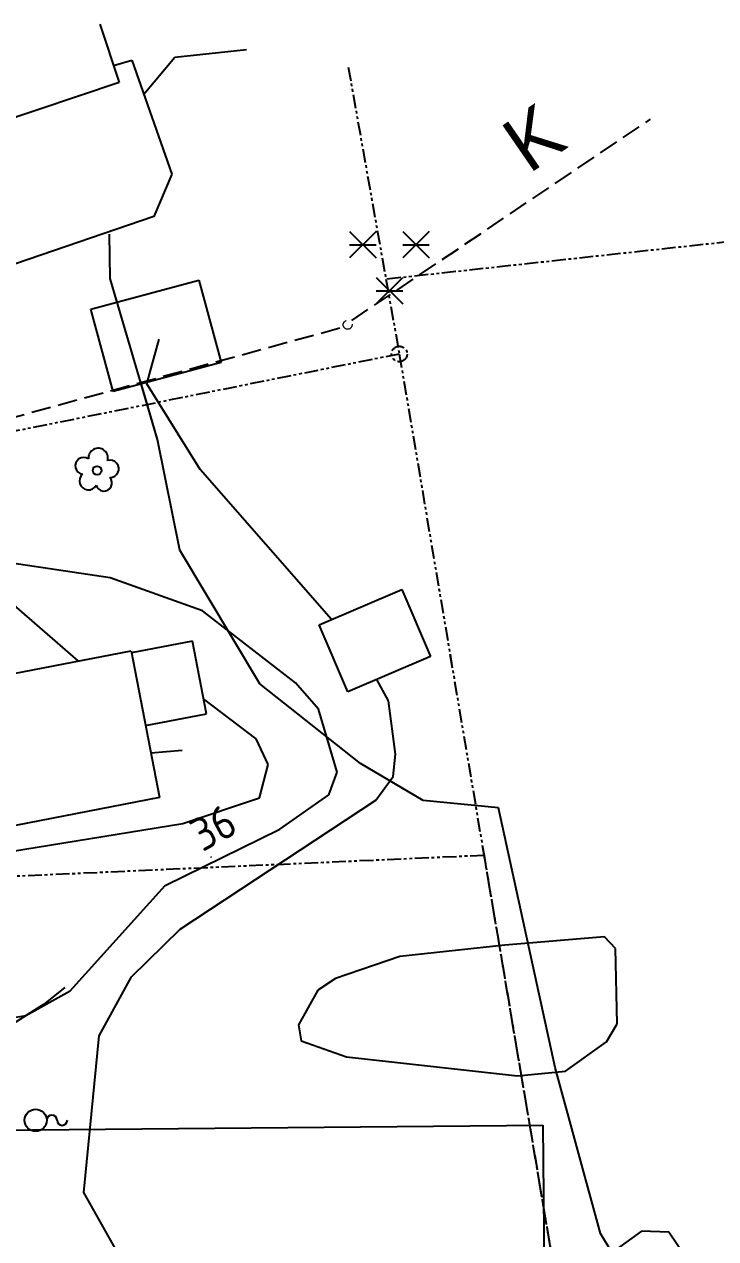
# Model space of a CAD drawing. Header units: metres. Extents: x 139929 to 142176, y 6401995 to 6404420.
# Drawn here: x 140498.6 to 140529.9, y 6402419.1 to 6402473.9 of the extents above; entities that cross this region are included whole.
import ezdxf
from ezdxf.enums import TextEntityAlignment as Align

# ---------------------------------------------------------------- set-up
doc = ezdxf.new("R2010")
doc.units = ezdxf.units.M
doc.header["$LTSCALE"] = 0.5
doc.linetypes.add('DGN Style 3', pattern=[2.464518, 1.76037, -0.704148])
doc.linetypes.add('PHANTOM', pattern=[2.5, 1.25, -0.25, 0.25, -0.25, 0.25, -0.25])
doc.layers.get('0').update_dxf_attribs({"color": 1})
doc.layers.add('LM_GRÄNSPUNKT_TEXT_NY', color=94, linetype='Continuous', lineweight=25)
doc.layers.add('TE_OSAKERT_LAGE', color=254, linetype='Continuous', lineweight=0)
for name, color, linetype in [('M-BEF-BYGGNAD', 3, 'Continuous'), ('M-BEF-KÄLLA', 7, 'Continuous'), ('M-BEF-MARKLINJE', 4, 'Continuous'), ('M-BEF-MUR', 4, 'Continuous'), ('M-BEF-NIVÅKURVA-PRIMÄR-0.5M', 12, 'Continuous'), ('M-BEF-NIVÅKURVA-PRIMÄR-1.0M', 12, 'Continuous'), ('M-BEF-STAKET', 4, 'STAKET'), ('M-BEF-TELE-INFO', 4, 'Continuous'), ('M-BEF-TELE-TEXT', 1, 'Continuous'), ('M-BEF-TRÄD', 4, 'Continuous'), ('M-GR-FASTIGHETSGRÄNS', 3, 'PHANTOM')]:
    doc.layers.add(name, color=color, linetype=linetype)
doc.styles.add('ISO', font='iso.shx', dxfattribs={"height": 2.5})
doc.styles.add('ITALICC', font='italicc', dxfattribs={"oblique": 10})
doc.styles.add('Style-font35', font='font35.shx')
doc.linetypes.add('STAKET', pattern='A,7,[134,morastr.shx,S=0.8,R=0,X=0,Y=0],0.6,[134,morastr.shx,S=0.8,R=0,X=0,Y=0],1', length=8.6)
picture_1 = doc.add_image_def('image1.png', size_in_pixel=(962, 792))

# ---------------------------------------------------------------- blocks, each defined once
blk = doc.blocks.new('PRI_M_BARRSKOG')
for points in [[(-0.6, 1.478, 0), (-1.8, 0.278, 0)], [(-1.8, 1.478, 0), (-0.6, 0.278, 0)], [(0.6, 1.478, 0), (1.8, 0.278, 0)], [(1.8, 1.478, 0), (0.6, 0.278, 0)], [(-1.8, 0.878, 0), (-0.6, 0.878, 0)], [(0.6, 0.878, 0), (1.8, 0.878, 0)], [(-0.6, -1.8, 0), (0.6, -0.6, 0)], [(-0.6, -0.6, 0), (0.6, -1.8, 0)], [(-0.6, -1.2, 0), (0.6, -1.2, 0)]]:
    blk.add_polyline3d(points)
blk = doc.blocks.new('PRI_M_LÖVTRÄD')
blk.add_circle((0, 0), 0.2)
for centre, radius, start, end in [((-0.601762, 0.206006), 0.384732, 57.341651, 261.23001), ((0.047722, 0.56156), 0.443002, 345.022908, 184.096476), ((0.585988, 0.07036), 0.392534, 269.444378, 106.321877), ((-0.395828, -0.476108), 0.401424, 131.233971, 330.911027), ((0.306072, -0.564084), 0.367104, 196.976003, 41.224955)]:
    blk.add_arc(centre, radius, start, end)
blk = doc.blocks.new('PRI_V_KÄLLA')
blk.add_circle((0, 0), 0.5)
for centre, start, end in [((0.733333, 0), 0, 179.999991), ((1.2, 0), 179.999991, 359.999955)]:
    blk.add_arc(centre, 0.233333, start, end)
blk = doc.blocks.new('OCT370_2', base_point=(108327.366, 6370837.691))
at = {"layer": 'TE_OSAKERT_LAGE', "color": 30, "linetype": 'DGN Style 3', "lineweight": 13}
blk.add_circle((108327.357, 6370837.691), 0.2, dxfattribs=at)
blk = doc.blocks.new('LIGGARPUNKT')
blk.add_circle((0, 0), 0.35)
at = {"layer": 'LM_GRÄNSPUNKT_TEXT_NY', "style": 'ITALICC', "oblique": 10}
blk.add_attdef('PUNKTBETECKNING', (0.5, -0.35), '', height=0.7, dxfattribs=at)
blk = doc.blocks.new('PRI_NIVÅ_HÖJDPKT')
at = {"color": 0, "linetype": 'Continuous', "lineweight": -3}
blk.add_circle((183, 184), 0.0005, dxfattribs=at)

msp = doc.modelspace()

# ---------------------------------------------------------------- linework, layer by layer
at = {"layer": 'M-BEF-BYGGNAD'}
for p, q in [((140502.018, 6402473.936), (140502.9, 6402471.309)), ((140502.644, 6402472.072), (140503.467, 6402472.311)), ((140503.467, 6402472.311), (140505.283, 6402467.173)), ((140502.9, 6402471.309), (140496.217, 6402469.065)), ((140505.283, 6402467.173), (140504.46, 6402465.248)), ((140504.46, 6402465.248), (140498.212, 6402463.123)), ((140501.619, 6402461.064), (140506.503, 6402462.38)), ((140506.503, 6402462.38), (140507.504, 6402458.662)), ((140502.621, 6402457.347), (140501.619, 6402461.064)), ((140507.504, 6402458.662), (140502.621, 6402457.347)), ((140511.934, 6402446.805), (140515.671, 6402448.401)), ((140511.934, 6402446.805), (140515.671, 6402448.401)), ((140515.671, 6402448.401), (140516.964, 6402445.375)), ((140515.671, 6402448.401), (140516.964, 6402445.375)), ((140513.227, 6402443.778), (140511.934, 6402446.805)), ((140513.227, 6402443.778), (140511.934, 6402446.805)), ((140506.207, 6402446.077), (140503.452, 6402445.543)), ((140506.845, 6402442.796), (140506.207, 6402446.077)), ((140498.14, 6402444.613), (140503.433, 6402445.641)), ((140503.433, 6402445.641), (140504.72, 6402439.013)), ((140516.964, 6402445.375), (140513.227, 6402443.778)), ((140516.964, 6402445.375), (140513.227, 6402443.778)), ((140504.09, 6402442.26), (140506.845, 6402442.796)), ((140504.72, 6402439.013), (140497.665, 6402437.642))]:
    msp.add_line(p, q, dxfattribs=at)
at = {"layer": 'M-BEF-MARKLINJE', "lineweight": -3}
for p, q in [((140504.017, 6402470.787), (140505.418, 6402472.457)), ((140505.418, 6402472.457), (140508.653, 6402472.792)), ((140502.493, 6402462.459), (140502.458, 6402464.46)), ((140502.782, 6402461.477), (140502.493, 6402462.459)), ((140504.634, 6402455.188), (140503.905, 6402457.664)), ((140505.644, 6402450.179), (140504.634, 6402455.188)), ((140509.26, 6402444.151), (140505.644, 6402450.179)), ((140513.799, 6402440.544), (140509.26, 6402444.151)), ((140516.631, 6402438.872), (140513.799, 6402440.544)), ((140520.041, 6402438.538), (140516.631, 6402438.872)), ((140522.607, 6402426.811), (140520.041, 6402438.538)), ((140524.651, 6402419.317), (140522.607, 6402426.811)), ((140527.045, 6402415.37), (140524.651, 6402419.317))]:
    msp.add_line(p, q, dxfattribs=at)
at = {"layer": 'M-BEF-MARKLINJE'}
for p, q in [((140504.634, 6402455.188, 35.54), (140502.493, 6402462.459, 35.583)), ((140505.644, 6402450.179, 35.697), (140504.634, 6402455.188, 35.54)), ((140509.26, 6402444.151, 35.725), (140505.644, 6402450.179, 35.697)), ((140513.799, 6402440.544, 35.37), (140509.26, 6402444.151, 35.725)), ((140516.631, 6402438.872, 35.142), (140513.799, 6402440.544, 35.37)), ((140520.041, 6402438.538, 35.299), (140516.631, 6402438.872, 35.142)), ((140522.607, 6402426.811, 35.492), (140520.041, 6402438.538, 35.299)), ((140524.651, 6402419.317, 35.392), (140522.607, 6402426.811, 35.492)), ((140527.045, 6402415.37, 35.677), (140524.651, 6402419.317, 35.392))]:
    msp.add_line(p, q, dxfattribs=at)
at = {"layer": 'M-BEF-MUR'}
msp.add_line((140504.329, 6402441.026), (140505.751, 6402441.153), dxfattribs=at)
at = {"layer": 'M-BEF-NIVÅKURVA-PRIMÄR-0.5M', "linetype": 'Continuous', "lineweight": -3}
for p, q in [((140504.149, 6402457.691, 35.5), (140504.713, 6402459.717, 35.5)), ((140506.555, 6402453.83, 35.5), (140504.149, 6402457.691, 35.5)), ((140512.499, 6402447.047, 35.5), (140506.555, 6402453.83, 35.5)), ((140501.05, 6402445.178, 36.5), (140497.923, 6402447.887, 36.5)), ((140515.077, 6402443.377, 35.5), (140514.547, 6402444.343, 35.5)), ((140509.084, 6402441.654, 36.5), (140506.714, 6402443.463, 36.5)), ((140515.393, 6402440.965, 35.5), (140515.077, 6402443.377, 35.5)), ((140509.637, 6402440.507, 36.5), (140509.084, 6402441.654, 36.5)), ((140515.277, 6402439.957, 35.5), (140515.393, 6402440.965, 35.5)), ((140509.238, 6402439.001, 36.5), (140509.637, 6402440.507, 36.5)), ((140514.503, 6402438.884, 35.5), (140515.277, 6402439.957, 35.5)), ((140505.774, 6402437.832, 36.5), (140509.238, 6402439.001, 36.5)), ((140505.661, 6402433.061, 35.5), (140514.503, 6402438.884, 35.5)), ((140496.131, 6402436.269, 36.5), (140505.774, 6402437.832, 36.5)), ((140503.453, 6402430.902, 35.5), (140505.661, 6402433.061, 35.5)), ((140520.332, 6402432.345, 35.5), (140515.58, 6402431.821, 35.5)), ((140524.837, 6402432.723, 35.5), (140520.332, 6402432.345, 35.5)), ((140525.322, 6402432.186, 35.5), (140524.837, 6402432.723, 35.5)), ((140515.58, 6402431.821, 35.5), (140512.672, 6402430.838, 35.5)), ((140525.401, 6402428.787, 35.5), (140525.322, 6402432.186, 35.5)), ((140501.998, 6402428.245, 35.5), (140503.453, 6402430.902, 35.5)), ((140512.672, 6402430.838, 35.5), (140511.877, 6402430.301, 35.5)), ((140511.877, 6402430.301, 35.5), (140510.999, 6402428.743, 35.5)), ((140510.999, 6402428.743, 35.5), (140511.116, 6402428.012, 35.5)), ((140524.926, 6402427.979, 35.5), (140525.401, 6402428.787, 35.5)), ((140501.302, 6402421.174, 35.5), (140501.998, 6402428.245, 35.5)), ((140511.116, 6402428.012, 35.5), (140513.178, 6402427.296, 35.5)), ((140523.074, 6402426.65, 35.5), (140524.926, 6402427.979, 35.5)), ((140513.178, 6402427.296, 35.5), (140520.899, 6402426.43, 35.5)), ((140520.899, 6402426.43, 35.5), (140523.074, 6402426.65, 35.5)), ((140504.22, 6402415.987, 35.5), (140501.302, 6402421.174, 35.5)), ((140526.511, 6402419.417, 35.5), (140525.357, 6402418.599, 35.5)), ((140527.746, 6402419.372, 35.5), (140526.511, 6402419.417, 35.5)), ((140528.844, 6402417.76, 35.5), (140527.746, 6402419.372, 35.5))]:
    msp.add_line(p, q, dxfattribs=at)
at = {"layer": 'M-BEF-NIVÅKURVA-PRIMÄR-1.0M', "linetype": 'Continuous', "lineweight": -3}
for p, q in [((140502.489, 6402448.931, 36), (140493.812, 6402450.228, 36)), ((140506.66, 6402447.439, 36), (140502.489, 6402448.931, 36)), ((140510.872, 6402444.182, 36), (140506.66, 6402447.439, 36)), ((140511.91, 6402442.997, 36), (140510.872, 6402444.182, 36)), ((140512.744, 6402440.16, 36), (140511.91, 6402442.997, 36)), ((140512.367, 6402439.131, 36), (140512.744, 6402440.16, 36)), ((140510.152, 6402437.585, 36), (140512.367, 6402439.131, 36)), ((140504.979, 6402435.042, 36), (140510.152, 6402437.585, 36)), ((140500.678, 6402430.281, 36), (140504.979, 6402435.042, 36)), ((140498.681, 6402429.159, 36), (140500.678, 6402430.281, 36)), ((140491.278, 6402427.944, 36), (140498.681, 6402429.159, 36))]:
    msp.add_line(p, q, dxfattribs=at)
at = {"layer": 'M-BEF-STAKET', "color": 1, "linetype": 'STAKET', "lineweight": -3}
for p, q in [((140500.44, 6402430.433), (140499.484, 6402429.665)), ((140499.484, 6402429.665), (140496.513, 6402427.788))]:
    msp.add_line(p, q, dxfattribs=at)
at = {"layer": 'M-BEF-STAKET', "lineweight": -3}
for p, q in [((140500.44, 6402430.433), (140499.484, 6402429.665)), ((140499.484, 6402429.665), (140496.513, 6402427.788))]:
    msp.add_line(p, q, dxfattribs=at)
at = {"layer": 'M-BEF-TELE-INFO', "linetype": 'DGN Style 3'}
for p, q in [((140513.412, 6402460.554), (140526.904, 6402469.645)), ((140475.177, 6402449.901), (140513.095, 6402460.283))]:
    msp.add_line(p, q, dxfattribs=at)
at = {"layer": 'M-GR-FASTIGHETSGRÄNS'}
for p, q in [((140513.252, 6402471.999), (140514.953, 6402462.419)), ((140547.929, 6402466.02), (140514.953, 6402462.419)), ((140547.929, 6402466.02), (140514.953, 6402462.419)), ((140514.953, 6402462.419), (140515.558, 6402459.043)), ((140514.953, 6402462.419), (140515.558, 6402459.043)), ((140515.558, 6402459.043), (140477.788, 6402451.462)), ((140515.558, 6402459.043), (140477.788, 6402451.462)), ((140515.558, 6402459.043), (140523.213, 6402413.745)), ((140515.558, 6402459.043), (140519.386, 6402436.392)), ((140515.558, 6402459.043), (140519.386, 6402436.392)), ((140519.386, 6402436.392), (140478.977, 6402434.593)), ((140519.386, 6402436.392), (140523.213, 6402413.745)), ((140519.386, 6402436.392), (140523.213, 6402413.745))]:
    msp.add_line(p, q, dxfattribs=at)

# ---------------------------------------------------------------- block references
at = {"layer": 'M-BEF-KÄLLA', "lineweight": -3}
msp.add_blockref('PRI_V_KÄLLA', (140499.124, 6402424.433), dxfattribs=at)
at = {"layer": 'M-BEF-KÄLLA', "color": 1, "linetype": 'Continuous', "lineweight": -3}
msp.add_blockref('PRI_V_KÄLLA', (140499.124, 6402424.433), dxfattribs=at)
at = {"layer": 'M-BEF-MARKLINJE', "lineweight": -3}
for name, p in [('PRI_M_BARRSKOG', (140515.112, 6402463.102, 35.193)), ('PRI_M_LÖVTRÄD', (140501.901, 6402453.783, 35.734))]:
    msp.add_blockref(name, p, dxfattribs=at)
at = {"layer": 'M-BEF-NIVÅKURVA-PRIMÄR-1.0M', "color": 1, "linetype": 'Continuous', "lineweight": -3, "xscale": 0.001, "yscale": 0.001, "zscale": 0.001}
msp.add_blockref('PRI_NIVÅ_HÖJDPKT', (140506.88, 6402436.135, 36), dxfattribs=at)
at = {"layer": 'M-BEF-TELE-INFO', "color": 30, "linetype": 'DGN Style 3', "lineweight": 13}
msp.add_blockref('OCT370_2', (140513.233, 6402460.362), dxfattribs=at)
at = {"layer": 'M-BEF-TRÄD', "color": 1, "linetype": 'Continuous', "lineweight": -3}
msp.add_blockref('PRI_M_LÖVTRÄD', (140501.901, 6402453.783), dxfattribs=at)
at = {"layer": 'M-GR-FASTIGHETSGRÄNS'}
msp.add_blockref('LIGGARPUNKT', (140515.558, 6402459.043), dxfattribs=at)

# ---------------------------------------------------------------- texts
at = {"layer": 'M-BEF-NIVÅKURVA-PRIMÄR-1.0M', "style": 'ISO'}
msp.add_text('36', height=1.5, rotation=28.593, dxfattribs=at).set_placement((140506.88, 6402436.135), align=Align.BOTTOM_LEFT)
at = {"layer": 'M-BEF-TELE-TEXT', "linetype": 'DGN Style 3', "style": 'Style-font35'}
msp.add_text('K', height=2.5, rotation=34.5642, dxfattribs=at).set_placement((140521.416, 6402467.154))

# ---------------------------------------------------------------- pictures from other files: only their frames are drawn
at = {"layer": 'Defpoints'}
image = msp.add_image(picture_1, insert=(140201.298, 6402155.02), size_in_units=(323.275, 266.147), rotation=0.54152, dxfattribs=at)
image.dxf.flags = 7

doc.saveas('drawing.dxf')
